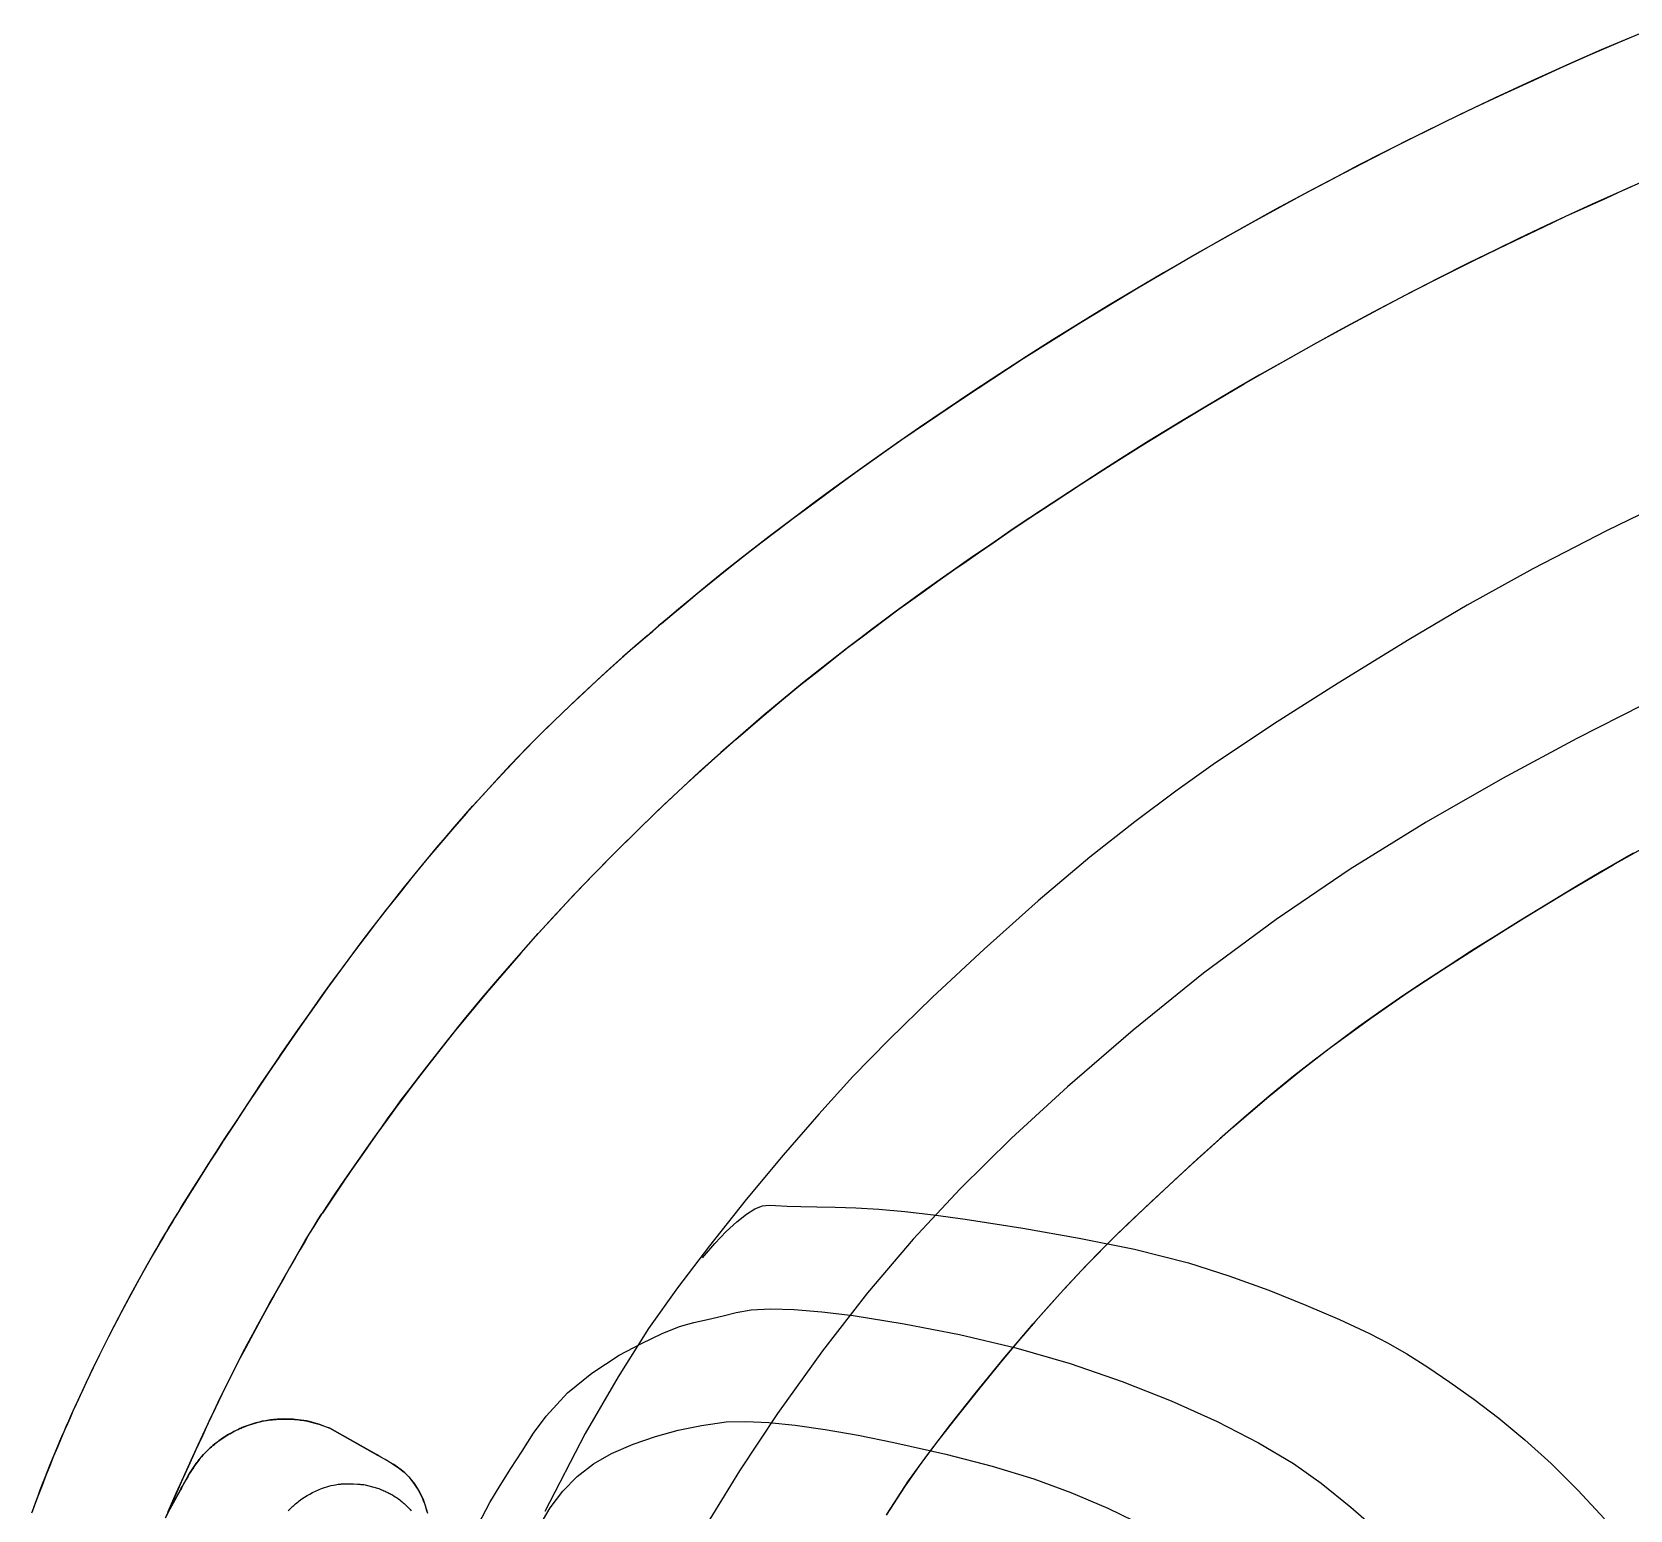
# Model space of a CAD drawing. Extents: x -120222 to -41942, y -19134 to 30932.
# Drawn here: x -98760.9 to -98517.9, y 5333.5 to 5558.3 of the extents above; entities that cross this region are included whole.
import ezdxf

# ---------------------------------------------------------------- set-up
doc = ezdxf.new("R2010")
doc.units = 0
doc.header["$LTSCALE"] = 150
doc.header["$MEASUREMENT"] = 0
doc.layers.get('0').update_dxf_attribs({"linetype": 'CONTINUOUS'})
doc.layers.add('_____', color=7, linetype='CONTINUOUS')

# ---------------------------------------------------------------- blocks, each defined once
blk = doc.blocks.new('____-462')
at = {"color": 1, "linetype": 'Continuous'}
for points in [[(-105166.86, 840.98, 0), (-105164.9, 843.94, 0), (-105162.97, 846.86, 0), (-105161.22, 849.48, 0), (-105160.46, 850.61, 0), (-105159.66, 851.79, 0), (-105158.82, 853.04, 0), (-105157.92, 854.36, 0), (-105156.88, 855.87, 0), (-105155.49, 857.88, 0), (-105153.86, 860.21, 0), (-105152.12, 862.66, 0), (-105150.43, 865.01, 0), (-105148.77, 867.27, 0), (-105147.2, 869.39, 0), (-105145.77, 871.3, 0), (-105144.48, 873, 0), (-105139.56, 879.31, 0), (-105134.48, 885.49, 0), (-105133.12, 887.09, 0), (-105131.76, 888.68, 0), (-105130.38, 890.25, 0), (-105128.98, 891.82, 0), (-105127.45, 893.52, 0), (-105125.59, 895.54, 0), (-105123.21, 898.1, 0), (-105120.64, 900.78, 0), (-105118.01, 903.42, 0), (-105115.37, 905.97, 0), (-105112.97, 908.26, 0), (-105110.86, 910.23, 0), (-105108.96, 911.98, 0), (-105107.46, 913.33, 0), (-105105.95, 914.68, 0), (-105104.44, 916, 0), (-105102.99, 917.27, 0), (-105101.59, 918.47, 0), (-105100.24, 919.62, 0), (-105098.62, 920.98, 0), (-105096.87, 922.44, 0), (-105094.81, 924.15, 0), (-105092.47, 926.08, 0), (-105090.06, 928.03, 0), (-105087.62, 929.95, 0), (-105085.15, 931.87, 0), (-105082.67, 933.75, 0), (-105080.28, 935.56, 0), (-105077.86, 937.37, 0), (-105075.54, 939.1, 0), (-105073.14, 940.86, 0), (-105070.37, 942.86, 0), (-105067.22, 945.1, 0), (-105063.69, 947.57, 0), (-105054.5, 953.84, 0), (-105045.24, 959.89, 0), (-105036.44, 965.43, 0), (-105027.83, 970.64, 0), (-105019.15, 975.71, 0), (-105010.4, 980.64, 0), (-105001.85, 985.29, 0), (-104997.63, 987.53, 0), (-104993.7, 989.57, 0), (-104990.16, 991.39, 0), (-104986.99, 992.99, 0), (-104983.97, 994.49, 0), (-104981.05, 995.93, 0), (-104976.61, 998.08, 0), (-104972.16, 1000.18, 0), (-104967.61, 1002.26, 0), (-104963.54, 1004.1, 0), (-104959.32, 1005.97, 0), (-104955.09, 1007.8, 0), (-104950.88, 1009.57, 0)], [(-104952.51, 1008.89, 0), (-104957.35, 1006.83, 0), (-104962.17, 1004.71, 0), (-104968.01, 1002.08, 0), (-104973.49, 999.56, 0), (-104978.89, 996.99, 0), (-104984.4, 994.28, 0), (-104987.43, 992.77, 0), (-104990.65, 991.14, 0), (-104994.25, 989.29, 0), (-104998.23, 987.21, 0), (-105002.47, 984.96, 0), (-105006.83, 982.61, 0), (-105015.37, 977.86, 0), (-105023.91, 972.95, 0), (-105032.38, 967.91, 0), (-105040.84, 962.69, 0), (-105044.76, 960.2, 0), (-105048.79, 957.6, 0), (-105052.9, 954.91, 0), (-105056.98, 952.18, 0), (-105061.02, 949.42, 0), (-105065.02, 946.64, 0), (-105068.7, 944.04, 0), (-105071.87, 941.78, 0), (-105074.61, 939.79, 0), (-105077.07, 937.96, 0), (-105079.62, 936.05, 0), (-105083.86, 932.85, 0), (-105088.21, 929.49, 0), (-105090.76, 927.47, 0), (-105093.27, 925.42, 0), (-105095.64, 923.46, 0), (-105097.67, 921.78, 0), (-105099.35, 920.37, 0), (-105100.69, 919.24, 0), (-105102.43, 917.75, 0), (-105104.27, 916.16, 0), (-105106.18, 914.47, 0), (-105108.1, 912.76, 0), (-105110, 911.03, 0), (-105111.98, 909.19, 0), (-105114.25, 907.04, 0), (-105116.59, 904.8, 0), (-105119.02, 902.41, 0), (-105121.41, 899.98, 0), (-105123.75, 897.52, 0), (-105125.88, 895.23, 0), (-105127.69, 893.26, 0), (-105129.93, 890.77, 0), (-105132.04, 888.35, 0), (-105134.12, 885.91, 0), (-105136.18, 883.45, 0), (-105138.22, 880.97, 0), (-105140.22, 878.47, 0), (-105142.21, 875.95, 0), (-105143.74, 873.97, 0), (-105145.31, 871.91, 0), (-105147.07, 869.57, 0), (-105149.05, 866.9, 0), (-105151.14, 864.03, 0), (-105152.83, 861.66, 0), (-105154.54, 859.24, 0), (-105156.06, 857.06, 0), (-105157.34, 855.21, 0), (-105158.39, 853.66, 0), (-105160.06, 851.21, 0), (-105161.58, 848.95, 0), (-105163.24, 846.45, 0), (-105165.05, 843.72, 0), (-105166.86, 840.98, 0)], [(-105151.83, 829.96, 0), (-105149.97, 832.71, 0), (-105148.34, 835.09, 0), (-105146.95, 837.12, 0), (-105145.79, 838.79, 0), (-105144.71, 840.34, 0), (-105143.62, 841.89, 0), (-105142.8, 843.03, 0), (-105141.9, 844.28, 0), (-105140.91, 845.66, 0), (-105139.77, 847.2, 0), (-105138.49, 848.91, 0), (-105137.01, 850.84, 0), (-105135.25, 853.11, 0), (-105132.82, 856.19, 0), (-105130.2, 859.45, 0), (-105127.52, 862.67, 0), (-105124.79, 865.87, 0), (-105121.95, 869.13, 0), (-105119, 872.46, 0), (-105116.44, 875.28, 0), (-105113.57, 878.33, 0), (-105110.41, 881.63, 0), (-105107.05, 885.04, 0), (-105103.55, 888.5, 0), (-105099.89, 892.02, 0), (-105096.31, 895.38, 0), (-105092.66, 898.7, 0), (-105088.95, 901.98, 0), (-105085.32, 905.11, 0), (-105082.02, 907.89, 0), (-105079.05, 910.32, 0), (-105076.4, 912.43, 0), (-105074.03, 914.3, 0), (-105071.85, 915.99, 0), (-105069.94, 917.45, 0), (-105068.07, 918.87, 0), (-105066.19, 920.27, 0), (-105064.3, 921.67, 0), (-105062.4, 923.05, 0), (-105060.11, 924.7, 0), (-105057.86, 926.31, 0), (-105055.8, 927.77, 0), (-105053.95, 929.05, 0), (-105052.04, 930.38, 0), (-105049.82, 931.9, 0), (-105047.26, 933.65, 0), (-105044.33, 935.62, 0), (-105041.02, 937.82, 0), (-105036.38, 940.85, 0), (-105031.72, 943.84, 0), (-105027.04, 946.79, 0), (-105022.33, 949.69, 0), (-105017.46, 952.62, 0), (-105014.62, 954.3, 0), (-105011.65, 956.04, 0), (-105008.47, 957.88, 0), (-105004.88, 959.92, 0), (-105000.65, 962.28, 0), (-104995.97, 964.85, 0), (-104991.28, 967.38, 0), (-104986.2, 970.04, 0), (-104981.4, 972.49, 0), (-104976.95, 974.7, 0), (-104972.95, 976.66, 0), (-104969.39, 978.38, 0), (-104966.2, 979.91, 0), (-104962.72, 981.54, 0), (-104959.55, 982.99, 0), (-104956.62, 984.32, 0), (-104953.89, 985.55, 0), (-104950.91, 986.87, 0)], [(-104952.78, 986.04, 0), (-104955.65, 984.76, 0), (-104958.75, 983.36, 0), (-104962.1, 981.83, 0), (-104965.81, 980.09, 0), (-104969.88, 978.15, 0), (-104973.5, 976.39, 0), (-104977.57, 974.39, 0), (-104982.08, 972.15, 0), (-104986.92, 969.67, 0), (-104992.03, 966.97, 0), (-104997.42, 964.05, 0), (-105001.85, 961.61, 0), (-105005.84, 959.38, 0), (-105009.39, 957.36, 0), (-105012.53, 955.53, 0), (-105015.52, 953.77, 0), (-105021.01, 950.5, 0), (-105026.2, 947.32, 0), (-105029.89, 945.01, 0), (-105033.55, 942.67, 0), (-105037.21, 940.31, 0), (-105040.86, 937.93, 0), (-105044.24, 935.68, 0), (-105046.76, 933.99, 0), (-105049.01, 932.46, 0), (-105051.01, 931.09, 0), (-105052.76, 929.88, 0), (-105054.29, 928.82, 0), (-105055.85, 927.73, 0), (-105057.87, 926.3, 0), (-105060.09, 924.72, 0), (-105062.33, 923.1, 0), (-105064.57, 921.47, 0), (-105066.37, 920.13, 0), (-105068.17, 918.79, 0), (-105069.96, 917.44, 0), (-105071.78, 916.05, 0), (-105073.84, 914.45, 0), (-105076.18, 912.6, 0), (-105078.81, 910.52, 0), (-105081.75, 908.11, 0), (-105084.67, 905.66, 0), (-105087.86, 902.92, 0), (-105091.21, 899.99, 0), (-105094.51, 897.03, 0), (-105097.76, 894.03, 0), (-105100.96, 891, 0), (-105104.06, 888, 0), (-105107.55, 884.54, 0), (-105110.88, 881.14, 0), (-105114.01, 877.87, 0), (-105116.83, 874.85, 0), (-105119.35, 872.07, 0), (-105121.66, 869.46, 0), (-105126.85, 863.46, 0), (-105131.79, 857.49, 0), (-105133.82, 854.94, 0), (-105135.64, 852.62, 0), (-105137.21, 850.59, 0), (-105138.54, 848.84, 0), (-105139.71, 847.27, 0), (-105140.77, 845.85, 0), (-105142.19, 843.88, 0), (-105143.42, 842.16, 0), (-105144.5, 840.64, 0), (-105145.44, 839.3, 0), (-105146.38, 837.94, 0), (-105147.48, 836.35, 0), (-105148.75, 834.49, 0), (-105150.2, 832.36, 0), (-105151.83, 829.96, 0)], [(-104951.06, 907.18, 0), (-104961.07, 902.11, 0), (-104972.34, 896.04, 0), (-104983.98, 889.41, 0), (-104995.51, 882.26, 0), (-105006.79, 874.59, 0), (-105017.81, 866.42, 0), (-105028.53, 857.79, 0), (-105038.54, 849.16, 0), (-105047.01, 841.35, 0), (-105054.82, 833.64, 0), (-105061.97, 825.98, 0), (-105068.92, 817.83, 0), (-105075.79, 808.99, 0), (-105082.6, 799.45, 0), (-105088.37, 790.75, 0), (-105093.85, 781.81, 0)], [(-104944.95, 939.32, 0), (-104956.47, 933.76, 0), (-104967.75, 927.92, 0), (-104977.76, 922.39, 0), (-104986.57, 917.17, 0), (-104997.36, 910.56, 0), (-105007.21, 904.28, 0), (-105016.35, 898.17, 0), (-105022.05, 894.11, 0), (-105028.27, 889.47, 0), (-105035.14, 884.07, 0), (-105043, 877.41, 0), (-105051.17, 870.1, 0), (-105059.05, 862.77, 0), (-105065.7, 856.32, 0), (-105071.14, 850.72, 0), (-105076.34, 845.01, 0), (-105081.77, 838.75, 0), (-105087.36, 832, 0), (-105092.97, 824.96, 0), (-105097.83, 818.59, 0), (-105102.21, 812.39, 0), (-105106.87, 805.03, 0), (-105111.86, 796.45, 0), (-105117.99, 784.57, 0)], [(-104952.51, 884.66, 0), (-104957.14, 882, 0), (-104961.44, 879.44, 0), (-104965.58, 876.95, 0), (-104969.56, 874.51, 0), (-104973.39, 872.13, 0), (-104977.07, 869.81, 0), (-104980.63, 867.52, 0), (-104984.06, 865.28, 0), (-104987.38, 863.07, 0), (-104990.68, 860.81, 0), (-104994.25, 858.26, 0), (-104998.13, 855.4, 0), (-105001.03, 853.21, 0), (-105004.13, 850.79, 0), (-105007.55, 847.99, 0), (-105011.29, 844.8, 0), (-105015.35, 841.23, 0), (-105018.78, 838.15, 0), (-105022.24, 834.97, 0), (-105025.46, 831.98, 0), (-105028.41, 829.18, 0), (-105031.11, 826.57, 0), (-105033.9, 823.8, 0), (-105036.34, 821.29, 0), (-105038.64, 818.83, 0), (-105041.01, 816.21, 0), (-105043.45, 813.44, 0), (-105045.95, 810.52, 0), (-105048.53, 807.44, 0), (-105052.06, 803.12, 0), (-105055.29, 799.08, 0), (-105058.21, 795.32, 0), (-105060.81, 791.85, 0), (-105063.32, 788.3, 0), (-105066.07, 784.03, 0)], [(-105065.96, 784.21, 0), (-105062.69, 789.23, 0), (-105059.66, 793.4, 0), (-105056.25, 797.86, 0), (-105052.36, 802.75, 0), (-105048.03, 808.04, 0), (-105043.74, 813.1, 0), (-105039.65, 817.72, 0), (-105035.74, 821.92, 0), (-105031.26, 826.43, 0), (-105025.78, 831.68, 0), (-105019.7, 837.3, 0), (-105013.46, 842.91, 0), (-105007.89, 847.7, 0), (-105003, 851.68, 0), (-104998.7, 854.97, 0), (-104992.39, 859.6, 0), (-104986.85, 863.42, 0), (-104981.28, 867.1, 0), (-104975.38, 870.88, 0), (-104969.11, 874.78, 0), (-104962.55, 878.78, 0), (-104955.54, 882.93, 0), (-104947.57, 887.38, 0)], [(-105195.99, 784.37, 0), (-105195.7, 785.17, 0), (-105195.39, 786.04, 0), (-105195.05, 786.95, 0), (-105194.72, 787.85, 0), (-105194.37, 788.76, 0), (-105194.03, 789.65, 0), (-105193.2, 791.72, 0), (-105192.37, 793.77, 0), (-105192.06, 794.51, 0), (-105191.74, 795.25, 0), (-105191.43, 795.99, 0), (-105191.11, 796.73, 0), (-105190.78, 797.5, 0), (-105190.39, 798.37, 0), (-105189.96, 799.33, 0), (-105189.43, 800.51, 0), (-105188.88, 801.72, 0), (-105188.33, 802.93, 0), (-105187.76, 804.13, 0), (-105187.2, 805.3, 0), (-105186.67, 806.4, 0), (-105186.17, 807.43, 0), (-105185.68, 808.43, 0), (-105185.17, 809.47, 0), (-105184.61, 810.58, 0), (-105183.84, 812.09, 0), (-105183.05, 813.63, 0), (-105182.24, 815.17, 0), (-105180.91, 817.66, 0), (-105179.56, 820.13, 0), (-105178.23, 822.5, 0), (-105177.62, 823.56, 0), (-105177.06, 824.53, 0), (-105176.55, 825.41, 0), (-105176.08, 826.21, 0), (-105175.65, 826.93, 0), (-105175.16, 827.76, 0), (-105174.71, 828.49, 0), (-105174.27, 829.22, 0), (-105173.83, 829.94, 0), (-105173.38, 830.67, 0), (-105172.93, 831.39, 0), (-105172.49, 832.11, 0), (-105171.36, 833.91, 0), (-105170.22, 835.71, 0), (-105169.08, 837.5, 0), (-105167.97, 839.23, 0), (-105166.94, 840.85, 0)], [(-105166.94, 840.85, 0), (-105167.88, 839.39, 0), (-105168.87, 837.83, 0), (-105169.9, 836.21, 0), (-105170.94, 834.58, 0), (-105171.96, 832.95, 0), (-105174.19, 829.34, 0), (-105174.63, 828.63, 0), (-105175.06, 827.92, 0), (-105175.53, 827.13, 0), (-105176.06, 826.24, 0), (-105176.56, 825.4, 0), (-105177.1, 824.46, 0), (-105177.7, 823.43, 0), (-105178.35, 822.29, 0), (-105179.02, 821.11, 0), (-105179.69, 819.91, 0), (-105181.28, 816.99, 0), (-105182.83, 814.05, 0), (-105183.59, 812.58, 0), (-105184.34, 811.12, 0), (-105185.04, 809.71, 0), (-105185.7, 808.4, 0), (-105186.17, 807.43, 0), (-105186.67, 806.41, 0), (-105187.19, 805.33, 0), (-105187.73, 804.18, 0), (-105188.25, 803.09, 0), (-105188.76, 802, 0), (-105189.26, 800.9, 0), (-105189.75, 799.8, 0), (-105190.2, 798.79, 0), (-105190.61, 797.88, 0), (-105190.97, 797.06, 0), (-105191.55, 795.71, 0), (-105192.12, 794.35, 0), (-105192.69, 792.99, 0), (-105193.28, 791.53, 0), (-105193.87, 790.05, 0), (-105194.45, 788.54, 0), (-105195.03, 787.02, 0), (-105195.58, 785.51, 0), (-105195.94, 784.52, 0)], [(-105166.94, 840.85, 0), (-105166.89, 840.92, 0), (-105166.86, 840.98, 0)], [(-105166.86, 840.98, 0), (-105166.9, 840.91, 0), (-105166.94, 840.85, 0)], [(-105094.03, 823.14, 0), (-105092.14, 825.3, 0), (-105090.4, 827.13, 0), (-105088.8, 828.61, 0), (-105087.35, 829.76, 0), (-105086.05, 830.57, 0), (-105084.9, 831.04, 0), (-105083.89, 831.17, 0), (-105082.91, 831.1, 0), (-105081.16, 831.01, 0), (-105079.07, 830.94, 0), (-105076.63, 830.88, 0), (-105073.86, 830.84, 0), (-105070.71, 830.76, 0), (-105067.19, 830.54, 0), (-105063.24, 830.17, 0), (-105058.87, 829.66, 0), (-105054.08, 829, 0), (-105045.3, 827.64, 0), (-105036.72, 826.14, 0), (-105028.34, 824.46, 0), (-105020.12, 822.36, 0), (-105013.97, 820.43, 0), (-105007.92, 818.22, 0), (-105002.27, 815.96, 0), (-104997.16, 813.76, 0), (-104992.6, 811.62, 0), (-104989.83, 810.2, 0), (-104986.9, 808.52, 0), (-104983.74, 806.53, 0), (-104980.35, 804.23, 0), (-104976.73, 801.64, 0), (-104972.9, 798.74, 0), (-104968.95, 795.48, 0), (-104964.96, 791.85, 0), (-104960.93, 787.83, 0), (-104956.87, 783.44, 0)], [(-105175.28, 784.55, 0), (-105174.04, 787.35, 0), (-105172.9, 789.9, 0), (-105171.79, 792.35, 0), (-105170.71, 794.71, 0), (-105169.66, 796.97, 0), (-105168.64, 799.14, 0), (-105167.66, 801.21, 0), (-105166.7, 803.18, 0), (-105165.77, 805.05, 0), (-105164.88, 806.84, 0), (-105164.01, 808.52, 0), (-105163.19, 810.08, 0), (-105162.4, 811.55, 0), (-105161.63, 812.96, 0), (-105160.88, 814.32, 0), (-105159.8, 816.29, 0), (-105158.76, 818.15, 0), (-105157.78, 819.91, 0), (-105156.85, 821.55, 0), (-105155.98, 823.09, 0), (-105155.15, 824.51, 0), (-105154.42, 825.76, 0), (-105153.74, 826.91, 0), (-105153.1, 827.96, 0), (-105152.51, 828.91, 0), (-105151.96, 829.77, 0)], [(-105151.96, 829.77, 0), (-105152.51, 828.9, 0), (-105153.11, 827.93, 0), (-105153.76, 826.87, 0), (-105154.46, 825.7, 0), (-105155.2, 824.43, 0), (-105155.99, 823.07, 0), (-105156.82, 821.6, 0), (-105157.71, 820.04, 0), (-105158.53, 818.58, 0), (-105159.38, 817.05, 0), (-105160.27, 815.43, 0), (-105161.2, 813.74, 0), (-105161.95, 812.36, 0), (-105162.73, 810.93, 0), (-105163.54, 809.43, 0), (-105164.37, 807.82, 0), (-105165.25, 806.1, 0), (-105166.16, 804.28, 0), (-105167.1, 802.36, 0), (-105168.07, 800.35, 0), (-105169.07, 798.24, 0), (-105170.08, 796.07, 0), (-105171.12, 793.82, 0), (-105172.19, 791.47, 0), (-105173.29, 789.02, 0), (-105174.44, 786.44, 0), (-105175.62, 783.75, 0)], [(-105151.96, 829.77, 0), (-105151.89, 829.87, 0), (-105151.83, 829.96, 0)], [(-105151.83, 829.96, 0), (-105151.9, 829.85, 0), (-105151.96, 829.77, 0)], [(-105128.06, 782.64, 0), (-105126.38, 785.94, 0), (-105124.8, 788.5, 0), (-105123.17, 791.09, 0), (-105121.47, 793.76, 0), (-105119.7, 796.49, 0), (-105117.81, 799.06, 0), (-105114.54, 802.61, 0), (-105110.87, 805.6, 0), (-105106.67, 808.32, 0), (-105103.31, 810.14, 0), (-105100.17, 811.63, 0), (-105097.51, 812.69, 0), (-105095.35, 813.31, 0), (-105093.24, 813.79, 0), (-105090.9, 814.34, 0), (-105088.91, 814.82, 0), (-105086.61, 815.23, 0), (-105083.67, 815.39, 0), (-105080.09, 815.3, 0), (-105075.85, 814.94, 0), (-105071.13, 814.36, 0), (-105063.37, 813.13, 0), (-105054.94, 811.49, 0), (-105046.38, 809.46, 0), (-105038.12, 807.07, 0), (-105030.18, 804.34, 0), (-105022.77, 801.41, 0), (-105015.77, 798.25, 0), (-105009.46, 795.01, 0), (-105004.17, 791.87, 0), (-104999.94, 788.86, 0), (-104995.43, 785.23, 0), (-104990.3, 780.77, 0)], [(-105150.7, 797.22, 0), (-105151.2, 797.41, 0), (-105151.71, 797.59, 0), (-105152.23, 797.78, 0), (-105152.75, 797.95, 0), (-105153.28, 798.1, 0), (-105153.77, 798.23, 0), (-105154.26, 798.33, 0), (-105154.67, 798.41, 0), (-105155.09, 798.47, 0), (-105155.51, 798.53, 0), (-105155.94, 798.57, 0), (-105156.11, 798.58, 0), (-105156.29, 798.6, 0), (-105156.5, 798.61, 0), (-105156.73, 798.62, 0), (-105156.98, 798.63, 0), (-105157.26, 798.63, 0), (-105157.55, 798.64, 0), (-105157.84, 798.63, 0), (-105158.14, 798.62, 0), (-105158.42, 798.61, 0), (-105158.66, 798.6, 0), (-105158.87, 798.58, 0), (-105159.06, 798.57, 0), (-105159.26, 798.55, 0), (-105159.47, 798.52, 0), (-105159.7, 798.49, 0), (-105159.97, 798.46, 0), (-105160.49, 798.37, 0), (-105160.98, 798.28, 0), (-105161.46, 798.17, 0), (-105161.93, 798.05, 0), (-105162.56, 797.86, 0), (-105163.18, 797.65, 0), (-105163.78, 797.42, 0), (-105164, 797.33, 0), (-105164.2, 797.25, 0), (-105164.36, 797.18, 0), (-105164.53, 797.1, 0), (-105164.73, 797.01, 0), (-105164.96, 796.9, 0), (-105165.28, 796.73, 0), (-105165.61, 796.55, 0), (-105165.94, 796.37, 0), (-105166.23, 796.2, 0), (-105166.5, 796.03, 0), (-105166.76, 795.86, 0), (-105167, 795.7, 0), (-105167.2, 795.57, 0), (-105167.38, 795.44, 0), (-105167.58, 795.29, 0), (-105167.79, 795.13, 0), (-105168.01, 794.97, 0), (-105168.23, 794.79, 0), (-105168.47, 794.59, 0), (-105168.68, 794.41, 0), (-105168.88, 794.24, 0), (-105169.08, 794.06, 0), (-105169.27, 793.88, 0), (-105169.64, 793.51, 0), (-105169.99, 793.13, 0), (-105170.22, 792.87, 0), (-105170.44, 792.61, 0), (-105170.63, 792.36, 0), (-105170.79, 792.15, 0), (-105170.95, 791.94, 0), (-105171.1, 791.73, 0), (-105171.25, 791.52, 0), (-105171.35, 791.37, 0), (-105171.45, 791.23, 0), (-105171.55, 791.08, 0), (-105171.65, 790.93, 0), (-105171.75, 790.78, 0), (-105171.84, 790.64, 0), (-105171.95, 790.48, 0), (-105172.07, 790.29, 0)], [(-105172.07, 790.29, 0), (-105171.95, 790.49, 0), (-105171.84, 790.65, 0), (-105171.74, 790.8, 0), (-105171.64, 790.95, 0), (-105171.53, 791.1, 0), (-105171.12, 791.7, 0), (-105171.01, 791.85, 0), (-105170.91, 792, 0), (-105170.79, 792.15, 0), (-105170.68, 792.3, 0), (-105170.56, 792.46, 0), (-105170.41, 792.64, 0), (-105170.25, 792.83, 0), (-105169.88, 793.25, 0), (-105169.49, 793.66, 0), (-105169.08, 794.05, 0), (-105168.89, 794.23, 0), (-105168.69, 794.4, 0), (-105168.48, 794.59, 0), (-105168.24, 794.78, 0), (-105167.98, 794.99, 0), (-105167.7, 795.2, 0), (-105167.44, 795.4, 0), (-105167.2, 795.56, 0), (-105166.95, 795.74, 0), (-105166.67, 795.93, 0), (-105166.36, 796.12, 0), (-105166.14, 796.26, 0), (-105165.9, 796.39, 0), (-105165.65, 796.54, 0), (-105165.38, 796.68, 0), (-105165.12, 796.81, 0), (-105164.87, 796.94, 0), (-105164.64, 797.05, 0), (-105164.48, 797.12, 0), (-105164.33, 797.19, 0), (-105164.19, 797.25, 0), (-105164.03, 797.32, 0), (-105163.84, 797.4, 0), (-105163.58, 797.5, 0), (-105163.31, 797.6, 0), (-105163.04, 797.7, 0), (-105162.56, 797.86, 0), (-105162.07, 798.01, 0), (-105161.57, 798.14, 0), (-105161.27, 798.21, 0), (-105160.96, 798.28, 0), (-105160.66, 798.34, 0), (-105160.33, 798.4, 0), (-105160, 798.45, 0), (-105159.69, 798.5, 0), (-105159.43, 798.53, 0), (-105159.2, 798.55, 0), (-105159.02, 798.57, 0), (-105158.85, 798.58, 0), (-105158.67, 798.6, 0), (-105158.46, 798.61, 0), (-105158.23, 798.62, 0), (-105157.97, 798.63, 0), (-105157.69, 798.63, 0), (-105157.4, 798.63, 0), (-105157.07, 798.63, 0), (-105156.77, 798.62, 0), (-105156.51, 798.61, 0), (-105156.28, 798.59, 0), (-105156.06, 798.58, 0), (-105155.87, 798.56, 0), (-105155.68, 798.54, 0), (-105155.16, 798.48, 0), (-105154.64, 798.4, 0), (-105154.07, 798.29, 0), (-105153.53, 798.17, 0), (-105152.97, 798.01, 0), (-105152.39, 797.83, 0), (-105151.82, 797.63, 0), (-105151.25, 797.42, 0), (-105150.7, 797.22, 0)], [(-105150.7, 797.22, 0), (-105144.26, 793.58, 0), (-105143.54, 793.17, 0), (-105142.81, 792.77, 0), (-105142.09, 792.36, 0), (-105141.37, 791.95, 0), (-105140.7, 791.53, 0), (-105140.08, 791.09, 0), (-105139.52, 790.64, 0), (-105139.07, 790.24, 0), (-105138.67, 789.82, 0), (-105138.31, 789.4, 0), (-105137.99, 788.96, 0), (-105137.69, 788.54, 0), (-105137.42, 788.13, 0), (-105137.18, 787.73, 0), (-105136.96, 787.34, 0), (-105136.72, 786.87, 0), (-105136.51, 786.42, 0), (-105136.34, 785.96, 0), (-105136.18, 785.49, 0), (-105136.03, 784.99, 0), (-105135.85, 784.31, 0)], [(-105135.92, 784.6, 0), (-105136.11, 785.26, 0), (-105136.26, 785.75, 0), (-105136.43, 786.21, 0), (-105136.62, 786.65, 0), (-105136.84, 787.12, 0), (-105137.1, 787.6, 0), (-105137.37, 788.05, 0), (-105137.68, 788.52, 0), (-105138.02, 789.01, 0), (-105138.39, 789.5, 0), (-105138.82, 789.98, 0), (-105139.3, 790.45, 0), (-105139.84, 790.91, 0), (-105140.39, 791.31, 0), (-105140.98, 791.71, 0), (-105141.61, 792.09, 0), (-105142.28, 792.46, 0), (-105142.94, 792.84, 0), (-105143.6, 793.21, 0), (-105150.7, 797.22, 0)], [(-105119.04, 781.94, 0), (-105117.19, 785.13, 0), (-105115.28, 787.68, 0), (-105113.1, 789.9, 0), (-105110.62, 791.81, 0), (-105107.85, 793.4, 0), (-105104.56, 794.79, 0), (-105101.17, 795.95, 0), (-105097.7, 796.91, 0), (-105094.15, 797.67, 0), (-105090.42, 798.2, 0), (-105087.43, 798.27, 0), (-105083.93, 798.11, 0), (-105079.92, 797.7, 0), (-105075.39, 797.06, 0), (-105070.34, 796.18, 0), (-105064.9, 795.08, 0), (-105057.04, 793.31, 0), (-105049.95, 791.45, 0), (-105043.62, 789.51, 0), (-105038.01, 787.48, 0), (-105032.4, 785.09, 0), (-105026.54, 782.24, 0)], [(-105175.5, 783.96, 0), (-105174.98, 784.95, 0), (-105174.46, 785.94, 0), (-105174.07, 786.66, 0), (-105173.67, 787.39, 0), (-105173.28, 788.11, 0), (-105173.11, 788.41, 0), (-105172.94, 788.73, 0), (-105172.75, 789.07, 0), (-105172.54, 789.44, 0), (-105172.32, 789.85, 0), (-105172.07, 790.29, 0)], [(-105172.07, 790.29, 0), (-105172.31, 789.86, 0), (-105172.54, 789.45, 0), (-105172.74, 789.08, 0), (-105172.93, 788.74, 0), (-105173.11, 788.42, 0), (-105173.27, 788.13, 0), (-105173.42, 787.85, 0), (-105174.26, 786.3, 0), (-105175, 784.92, 0), (-105175.73, 783.53, 0)], [(-105157.04, 784.66, 0), (-105156.72, 784.98, 0), (-105156.62, 785.08, 0), (-105156.51, 785.18, 0), (-105156.41, 785.28, 0), (-105156.3, 785.38, 0), (-105156.17, 785.49, 0), (-105156.05, 785.6, 0), (-105155.89, 785.73, 0), (-105155.72, 785.87, 0), (-105155.53, 786.02, 0), (-105155.34, 786.18, 0), (-105155.13, 786.33, 0), (-105154.93, 786.47, 0), (-105154.55, 786.74, 0), (-105154.15, 786.98, 0), (-105153.75, 787.22, 0), (-105153.32, 787.46, 0), (-105152.87, 787.68, 0), (-105152.42, 787.88, 0), (-105151.96, 788.06, 0), (-105151.5, 788.22, 0), (-105151.17, 788.32, 0), (-105150.83, 788.42, 0), (-105150.5, 788.5, 0), (-105150.16, 788.58, 0), (-105149.82, 788.64, 0), (-105149.61, 788.67, 0), (-105149.43, 788.7, 0), (-105149.27, 788.72, 0), (-105149.13, 788.73, 0), (-105149.02, 788.74, 0), (-105148.9, 788.75, 0), (-105148.5, 788.77, 0), (-105148.1, 788.78, 0), (-105147.69, 788.78, 0), (-105147.09, 788.76, 0), (-105146.48, 788.72, 0), (-105146.36, 788.72, 0), (-105146.24, 788.71, 0), (-105146.12, 788.7, 0), (-105146, 788.69, 0), (-105145.86, 788.68, 0), (-105145.71, 788.66, 0), (-105145.54, 788.65, 0), (-105145.34, 788.63, 0)], [(-105145.34, 788.63, 0), (-105144.18, 788.32, 0), (-105143.26, 788.08, 0)], [(-105143.26, 788.08, 0), (-105143.04, 787.98, 0), (-105142.82, 787.88, 0), (-105142.64, 787.8, 0), (-105142.47, 787.73, 0), (-105142.3, 787.65, 0), (-105142.13, 787.57, 0), (-105142, 787.51, 0), (-105141.87, 787.44, 0), (-105141.72, 787.37, 0), (-105141.55, 787.28, 0), (-105141.41, 787.2, 0), (-105141.27, 787.13, 0), (-105141.12, 787.04, 0), (-105140.95, 786.94, 0), (-105140.77, 786.82, 0), (-105140.58, 786.69, 0), (-105140.41, 786.58, 0), (-105140.25, 786.47, 0), (-105140.07, 786.33, 0), (-105139.89, 786.19, 0), (-105139.71, 786.04, 0), (-105139.54, 785.89, 0), (-105139.39, 785.77, 0), (-105139.23, 785.62, 0), (-105139.07, 785.47, 0), (-105138.91, 785.31, 0), (-105138.76, 785.16, 0), (-105138.62, 785.01, 0), (-105138.48, 784.86, 0), (-105138.33, 784.69, 0)]]:
    blk.add_polyline3d(points, dxfattribs=at)

msp = doc.modelspace()

# ---------------------------------------------------------------- block references
at = {"layer": '_____', "color": 0}
msp.add_blockref('____-462', (6435.10495, 4548.69799), dxfattribs=at)

doc.saveas('drawing.dxf')
